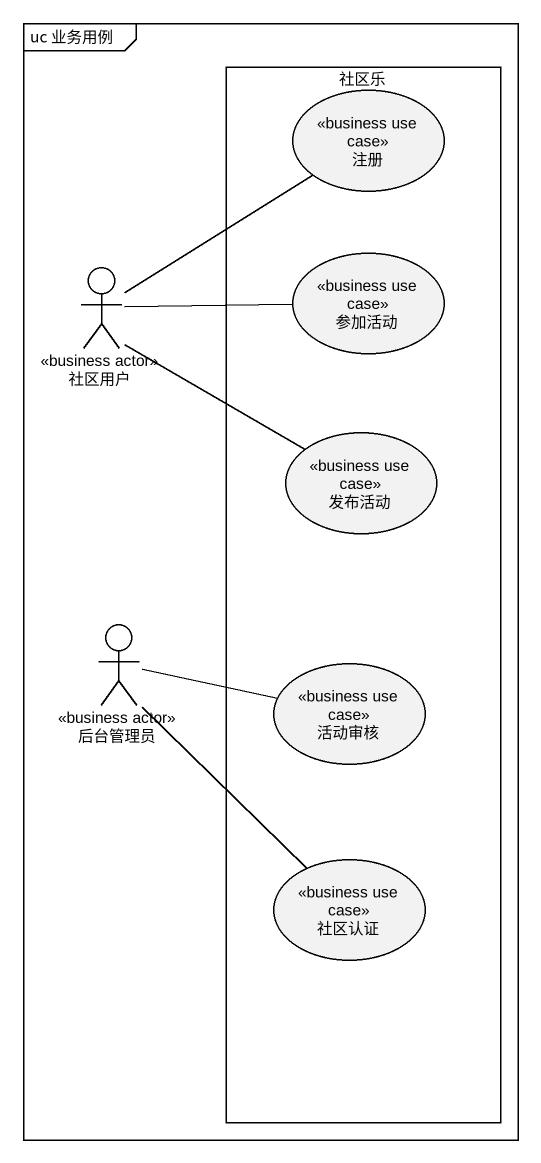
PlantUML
@startuml
mainframe uc 业务用例
rectangle 社区乐 {
  usecase 注册 <<business use case>>
  usecase 参加活动 <<business use case>>
  usecase 发布活动 <<business use case>>
  usecase 活动审核 <<business use case>>
  usecase 社区认证 <<business use case>>
}
actor 社区用户 <<business actor>>
actor 后台管理员 <<business actor>>
社区用户 -up- 注册
社区用户 -right- 参加活动
社区用户 -right- 发布活动
后台管理员 -right- 活动审核
后台管理员 -- 社区认证
@enduml
